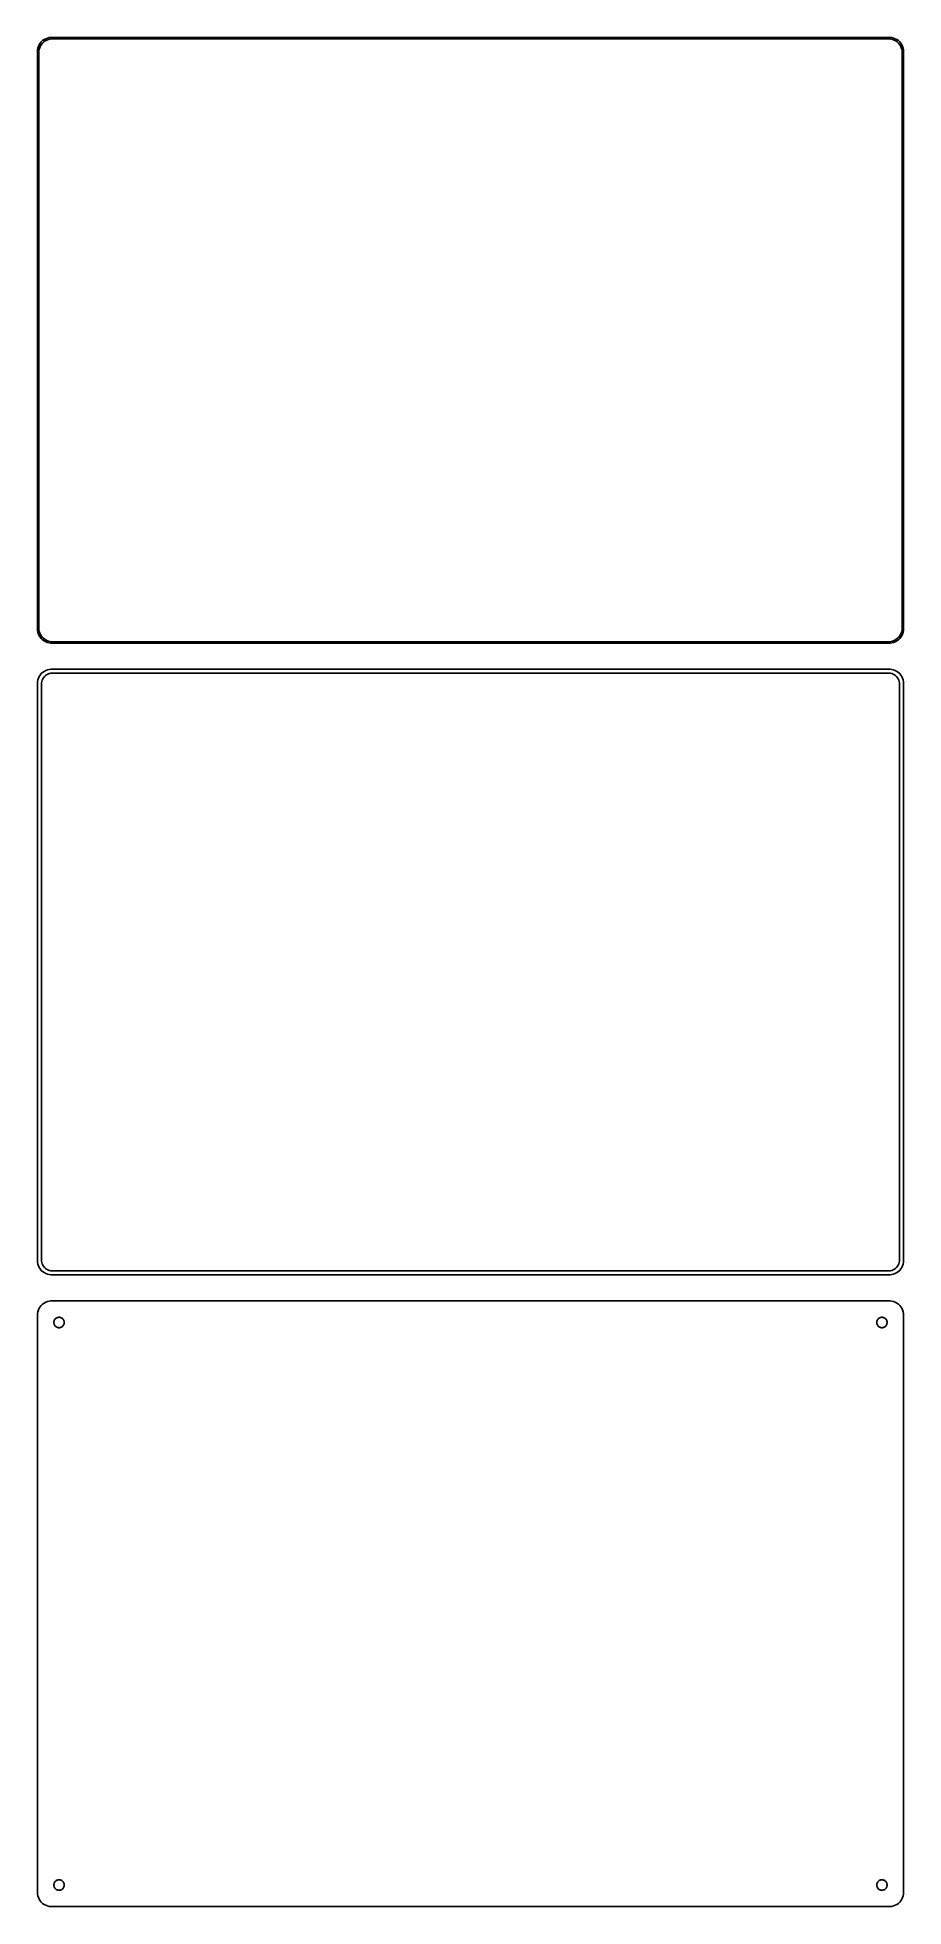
# Model space of a CAD drawing. Header units: metres. Extents: x -150 to 150, y 333 to 981.
import ezdxf

# ---------------------------------------------------------------- set-up
doc = ezdxf.new("R2010")
doc.units = ezdxf.units.M

msp = doc.modelspace()

# ---------------------------------------------------------------- linework, layer by layer
for p, q in [((-149.045, 978.939), (-149.382, 978.409)), ((-148.645, 979.423), (-149.045, 978.939)), ((-148.912, 978.038), (-148.593, 978.542)), ((-148.187, 979.853), (-148.645, 979.423)), ((-148.593, 978.542), (-148.213, 979.002)), ((-148.213, 979.002), (-147.778, 979.41)), ((-147.679, 980.222), (-148.187, 979.853)), ((-147.778, 979.41), (-147.295, 979.761)), ((-147.129, 980.524), (-147.679, 980.222)), ((-147.295, 979.761), (-146.772, 980.048)), ((-146.545, 980.755), (-147.129, 980.524)), ((-146.772, 980.048), (-146.218, 980.268)), ((-145.937, 980.911), (-146.545, 980.755)), ((-146.218, 980.268), (-145.64, 980.416)), ((-145.314, 980.99), (-145.937, 980.911)), ((-145.64, 980.416), (-145.048, 980.491)), ((145.314, 980.99), (-145.314, 980.99)), ((-145.048, 980.491), (145.048, 980.491)), ((145.048, 980.491), (145.64, 980.416)), ((145.937, 980.911), (145.314, 980.99)), ((145.64, 980.416), (146.218, 980.268)), ((146.545, 980.755), (145.937, 980.911)), ((146.218, 980.268), (146.772, 980.048)), ((147.129, 980.524), (146.545, 980.755)), ((146.772, 980.048), (147.295, 979.761)), ((147.679, 980.222), (147.129, 980.524)), ((147.295, 979.761), (147.778, 979.41)), ((148.187, 979.853), (147.679, 980.222)), ((147.778, 979.41), (148.213, 979.002)), ((148.645, 979.423), (148.187, 979.853)), ((148.213, 979.002), (148.593, 978.542)), ((148.593, 978.542), (148.912, 978.038)), ((149.045, 978.939), (148.645, 979.423)), ((149.382, 978.409), (149.045, 978.939)), ((-149.961, 976.627), (-150, 976)), ((-150, 976), (-150, 776)), ((-149.843, 977.243), (-149.961, 976.627)), ((-149.649, 977.841), (-149.843, 977.243)), ((-149.382, 978.409), (-149.649, 977.841)), ((-149.5, 975.75), (-149.463, 976.345)), ((-149.5, 776.25), (-149.5, 975.75)), ((-149.463, 976.345), (-149.351, 976.931)), ((-149.351, 976.931), (-149.166, 977.499)), ((-149.166, 977.499), (-148.912, 978.038)), ((148.912, 978.038), (149.166, 977.499)), ((149.166, 977.499), (149.351, 976.931)), ((149.351, 976.931), (149.463, 976.345)), ((149.649, 977.841), (149.382, 978.409)), ((149.463, 976.345), (149.5, 975.75)), ((149.5, 975.75), (149.5, 776.25)), ((149.843, 977.243), (149.649, 977.841)), ((149.961, 976.627), (149.843, 977.243)), ((150, 976), (149.961, 976.627)), ((150, 776), (150, 976)), ((-150, 776), (-149.961, 775.373)), ((-149.961, 775.373), (-149.843, 774.757)), ((-149.843, 774.757), (-149.649, 774.159)), ((-149.649, 774.159), (-149.382, 773.591)), ((-149.463, 775.655), (-149.5, 776.25)), ((-149.351, 775.069), (-149.463, 775.655)), ((-149.382, 773.591), (-149.045, 773.061)), ((-149.166, 774.501), (-149.351, 775.069)), ((-148.912, 773.962), (-149.166, 774.501)), ((-149.045, 773.061), (-148.645, 772.577)), ((-148.593, 773.458), (-148.912, 773.962)), ((-148.645, 772.577), (-148.187, 772.147)), ((-148.213, 772.998), (-148.593, 773.458)), ((-147.778, 772.59), (-148.213, 772.998)), ((-148.187, 772.147), (-147.679, 771.778)), ((-147.295, 772.239), (-147.778, 772.59)), ((-147.679, 771.778), (-147.129, 771.476)), ((-146.772, 771.952), (-147.295, 772.239)), ((-147.129, 771.476), (-146.545, 771.245)), ((-146.218, 771.732), (-146.772, 771.952)), ((-146.545, 771.245), (-145.937, 771.089)), ((-145.64, 771.584), (-146.218, 771.732)), ((-145.048, 771.509), (-145.64, 771.584)), ((145.048, 771.509), (-145.048, 771.509)), ((145.64, 771.584), (145.048, 771.509)), ((146.218, 771.732), (145.64, 771.584)), ((145.937, 771.089), (146.545, 771.245)), ((146.772, 771.952), (146.218, 771.732)), ((146.545, 771.245), (147.129, 771.476)), ((147.295, 772.239), (146.772, 771.952)), ((147.129, 771.476), (147.679, 771.778)), ((147.778, 772.59), (147.295, 772.239)), ((147.679, 771.778), (148.187, 772.147)), ((148.213, 772.998), (147.778, 772.59)), ((148.187, 772.147), (148.645, 772.577)), ((148.593, 773.458), (148.213, 772.998)), ((148.912, 773.962), (148.593, 773.458)), ((148.645, 772.577), (149.045, 773.061)), ((149.166, 774.501), (148.912, 773.962)), ((149.045, 773.061), (149.382, 773.591)), ((149.351, 775.069), (149.166, 774.501)), ((149.463, 775.655), (149.351, 775.069)), ((149.382, 773.591), (149.649, 774.159)), ((149.5, 776.25), (149.463, 775.655)), ((149.649, 774.159), (149.843, 774.757)), ((149.843, 774.757), (149.961, 775.373)), ((149.961, 775.373), (150, 776)), ((-145.937, 771.089), (-145.314, 771.01)), ((-145.314, 771.01), (145.314, 771.01)), ((145.314, 771.01), (145.937, 771.089)), ((-149.843, 758.243), (-149.961, 757.627)), ((-149.649, 758.841), (-149.843, 758.243)), ((-149.382, 759.409), (-149.649, 758.841)), ((-149.045, 759.939), (-149.382, 759.409)), ((-148.645, 760.423), (-149.045, 759.939)), ((-148.187, 760.853), (-148.645, 760.423)), ((-148.498, 757.712), (-148.348, 758.174)), ((-148.348, 758.174), (-148.141, 758.614)), ((-147.679, 761.222), (-148.187, 760.853)), ((-148.141, 758.614), (-147.88, 759.024)), ((-147.88, 759.024), (-147.571, 759.399)), ((-147.129, 761.524), (-147.679, 761.222)), ((-147.571, 759.399), (-147.216, 759.731)), ((-147.216, 759.731), (-146.823, 760.017)), ((-146.545, 761.755), (-147.129, 761.524)), ((-146.823, 760.017), (-146.398, 760.251)), ((-145.937, 761.911), (-146.545, 761.755)), ((-146.398, 760.251), (-145.946, 760.43)), ((-145.946, 760.43), (-145.475, 760.551)), ((-145.314, 761.99), (-145.937, 761.911)), ((-145.475, 760.551), (-144.993, 760.612)), ((145.314, 761.99), (-145.314, 761.99)), ((-144.993, 760.612), (144.993, 760.612)), ((144.993, 760.612), (145.475, 760.551)), ((145.937, 761.911), (145.314, 761.99)), ((145.475, 760.551), (145.946, 760.43)), ((146.545, 761.755), (145.937, 761.911)), ((145.946, 760.43), (146.398, 760.251)), ((146.398, 760.251), (146.823, 760.017)), ((147.129, 761.524), (146.545, 761.755)), ((146.823, 760.017), (147.216, 759.731)), ((147.679, 761.222), (147.129, 761.524)), ((147.216, 759.731), (147.571, 759.399)), ((147.571, 759.399), (147.88, 759.024)), ((148.187, 760.853), (147.679, 761.222)), ((147.88, 759.024), (148.141, 758.614)), ((148.141, 758.614), (148.348, 758.174)), ((148.645, 760.423), (148.187, 760.853)), ((148.348, 758.174), (148.498, 757.712)), ((149.045, 759.939), (148.645, 760.423)), ((149.382, 759.409), (149.045, 759.939)), ((149.649, 758.841), (149.382, 759.409)), ((149.843, 758.243), (149.649, 758.841)), ((149.961, 757.627), (149.843, 758.243)), ((-149.961, 757.627), (-150, 757)), ((-150, 757), (-150, 557)), ((-148.619, 756.75), (-148.589, 757.235)), ((-148.619, 557.25), (-148.619, 756.75)), ((-148.589, 757.235), (-148.498, 757.712)), ((148.498, 757.712), (148.589, 757.235)), ((148.589, 757.235), (148.619, 756.75)), ((148.619, 756.75), (148.619, 557.25)), ((150, 757), (149.961, 757.627)), ((150, 557), (150, 757)), ((-150, 557), (-149.961, 556.373)), ((-149.961, 556.373), (-149.843, 555.757)), ((-149.843, 555.757), (-149.649, 555.159)), ((-149.649, 555.159), (-149.382, 554.591)), ((-149.382, 554.591), (-149.045, 554.061)), ((-149.045, 554.061), (-148.645, 553.577)), ((-148.645, 553.577), (-148.187, 553.147)), ((-148.589, 556.765), (-148.619, 557.25)), ((-148.498, 556.288), (-148.589, 556.765)), ((-148.348, 555.826), (-148.498, 556.288)), ((-148.141, 555.386), (-148.348, 555.826)), ((-148.187, 553.147), (-147.679, 552.778)), ((-147.88, 554.976), (-148.141, 555.386)), ((-147.571, 554.601), (-147.88, 554.976)), ((-147.679, 552.778), (-147.129, 552.476)), ((-147.216, 554.269), (-147.571, 554.601)), ((-146.823, 553.983), (-147.216, 554.269)), ((-147.129, 552.476), (-146.545, 552.245)), ((-146.398, 553.749), (-146.823, 553.983)), ((-146.545, 552.245), (-145.937, 552.089)), ((-145.946, 553.57), (-146.398, 553.749)), ((-145.475, 553.449), (-145.946, 553.57)), ((-145.937, 552.089), (-145.314, 552.01)), ((-144.993, 553.388), (-145.475, 553.449)), ((-145.314, 552.01), (145.314, 552.01)), ((144.993, 553.388), (-144.993, 553.388)), ((145.475, 553.449), (144.993, 553.388)), ((145.314, 552.01), (145.937, 552.089)), ((145.946, 553.57), (145.475, 553.449)), ((145.937, 552.089), (146.545, 552.245)), ((146.398, 553.749), (145.946, 553.57)), ((146.823, 553.983), (146.398, 553.749)), ((146.545, 552.245), (147.129, 552.476)), ((147.216, 554.269), (146.823, 553.983)), ((147.129, 552.476), (147.679, 552.778)), ((147.571, 554.601), (147.216, 554.269)), ((147.88, 554.976), (147.571, 554.601)), ((147.679, 552.778), (148.187, 553.147)), ((148.141, 555.386), (147.88, 554.976)), ((148.348, 555.826), (148.141, 555.386)), ((148.187, 553.147), (148.645, 553.577)), ((148.498, 556.288), (148.348, 555.826)), ((148.589, 556.765), (148.498, 556.288)), ((148.619, 557.25), (148.589, 556.765)), ((148.645, 553.577), (149.045, 554.061)), ((149.045, 554.061), (149.382, 554.591)), ((149.382, 554.591), (149.649, 555.159)), ((149.649, 555.159), (149.843, 555.757)), ((149.843, 555.757), (149.961, 556.373)), ((149.961, 556.373), (150, 557)), ((-149.961, 538.627), (-150, 538)), ((-150, 538), (-150, 338)), ((-149.843, 539.243), (-149.961, 538.627)), ((-149.649, 539.841), (-149.843, 539.243)), ((-149.382, 540.409), (-149.649, 539.841)), ((-149.045, 540.939), (-149.382, 540.409)), ((-148.645, 541.423), (-149.045, 540.939)), ((-148.187, 541.853), (-148.645, 541.423)), ((-147.679, 542.222), (-148.187, 541.853)), ((-147.129, 542.524), (-147.679, 542.222)), ((-146.545, 542.755), (-147.129, 542.524)), ((-145.937, 542.911), (-146.545, 542.755)), ((-145.314, 542.99), (-145.937, 542.911)), ((145.314, 542.99), (-145.314, 542.99)), ((145.937, 542.911), (145.314, 542.99)), ((146.545, 542.755), (145.937, 542.911)), ((147.129, 542.524), (146.545, 542.755)), ((147.679, 542.222), (147.129, 542.524)), ((148.187, 541.853), (147.679, 542.222)), ((148.645, 541.423), (148.187, 541.853)), ((149.045, 540.939), (148.645, 541.423)), ((149.382, 540.409), (149.045, 540.939)), ((149.649, 539.841), (149.382, 540.409)), ((149.843, 539.243), (149.649, 539.841)), ((149.961, 538.627), (149.843, 539.243)), ((150, 538), (149.961, 538.627)), ((150, 338), (150, 538)), ((-144.3, 535.5), (-144.286, 535.726)), ((-144.286, 535.274), (-144.3, 535.5)), ((-144.286, 535.726), (-144.243, 535.948)), ((-144.243, 535.052), (-144.286, 535.274)), ((-144.243, 535.948), (-144.174, 536.163)), ((-144.174, 534.837), (-144.243, 535.052)), ((-144.174, 536.163), (-144.077, 536.367)), ((-144.077, 534.633), (-144.174, 534.837)), ((-144.077, 536.367), (-143.956, 536.558)), ((-143.956, 534.442), (-144.077, 534.633)), ((-143.956, 536.558), (-143.812, 536.732)), ((-143.812, 534.268), (-143.956, 534.442)), ((-143.812, 536.732), (-143.647, 536.887)), ((-143.647, 534.113), (-143.812, 534.268)), ((-143.647, 536.887), (-143.464, 537.02)), ((-143.464, 533.98), (-143.647, 534.113)), ((-143.464, 537.02), (-143.266, 537.129)), ((-143.266, 533.871), (-143.464, 533.98)), ((-143.266, 537.129), (-143.056, 537.212)), ((-143.056, 533.788), (-143.266, 533.871)), ((-143.056, 537.212), (-142.837, 537.268)), ((-142.837, 533.732), (-143.056, 533.788)), ((-142.837, 537.268), (-142.613, 537.296)), ((-142.613, 533.704), (-142.837, 533.732)), ((-142.613, 537.296), (-142.387, 537.296)), ((-142.387, 533.704), (-142.613, 533.704)), ((-142.387, 537.296), (-142.163, 537.268)), ((-142.163, 533.732), (-142.387, 533.704)), ((-142.163, 537.268), (-141.944, 537.212)), ((-141.944, 533.788), (-142.163, 533.732)), ((-141.944, 537.212), (-141.734, 537.129)), ((-141.734, 533.871), (-141.944, 533.788)), ((-141.734, 537.129), (-141.536, 537.02)), ((-141.536, 533.98), (-141.734, 533.871)), ((-141.536, 537.02), (-141.353, 536.887)), ((-141.353, 534.113), (-141.536, 533.98)), ((-141.353, 536.887), (-141.188, 536.732)), ((-141.188, 534.268), (-141.353, 534.113)), ((-141.188, 536.732), (-141.044, 536.558)), ((-141.044, 534.442), (-141.188, 534.268)), ((-141.044, 536.558), (-140.923, 536.367)), ((-140.923, 534.633), (-141.044, 534.442)), ((-140.923, 536.367), (-140.826, 536.163)), ((-140.826, 534.837), (-140.923, 534.633)), ((-140.826, 536.163), (-140.757, 535.948)), ((-140.757, 535.052), (-140.826, 534.837)), ((-140.757, 535.948), (-140.714, 535.726)), ((-140.714, 535.274), (-140.757, 535.052)), ((-140.714, 535.726), (-140.7, 535.5)), ((-140.7, 535.5), (-140.714, 535.274)), ((140.7, 535.5), (140.714, 535.726)), ((140.714, 535.274), (140.7, 535.5)), ((140.714, 535.726), (140.757, 535.948)), ((140.757, 535.052), (140.714, 535.274)), ((140.757, 535.948), (140.826, 536.163)), ((140.826, 534.837), (140.757, 535.052)), ((140.826, 536.163), (140.923, 536.367)), ((140.923, 534.633), (140.826, 534.837)), ((140.923, 536.367), (141.044, 536.558)), ((141.044, 534.442), (140.923, 534.633)), ((141.044, 536.558), (141.188, 536.732)), ((141.188, 534.268), (141.044, 534.442)), ((141.188, 536.732), (141.353, 536.887)), ((141.353, 534.113), (141.188, 534.268)), ((141.353, 536.887), (141.536, 537.02)), ((141.536, 533.98), (141.353, 534.113)), ((141.536, 537.02), (141.734, 537.129)), ((141.734, 533.871), (141.536, 533.98)), ((141.734, 537.129), (141.944, 537.212)), ((141.944, 533.788), (141.734, 533.871)), ((141.944, 537.212), (142.163, 537.268)), ((142.163, 533.732), (141.944, 533.788)), ((142.163, 537.268), (142.387, 537.296)), ((142.387, 533.704), (142.163, 533.732)), ((142.387, 537.296), (142.613, 537.296)), ((142.613, 533.704), (142.387, 533.704)), ((142.613, 537.296), (142.837, 537.268)), ((142.837, 533.732), (142.613, 533.704)), ((142.837, 537.268), (143.056, 537.212)), ((143.056, 533.788), (142.837, 533.732)), ((143.056, 537.212), (143.266, 537.129)), ((143.266, 533.871), (143.056, 533.788)), ((143.266, 537.129), (143.464, 537.02)), ((143.464, 533.98), (143.266, 533.871)), ((143.464, 537.02), (143.647, 536.887)), ((143.647, 534.113), (143.464, 533.98)), ((143.647, 536.887), (143.812, 536.732)), ((143.812, 534.268), (143.647, 534.113)), ((143.812, 536.732), (143.956, 536.558)), ((143.956, 534.442), (143.812, 534.268)), ((143.956, 536.558), (144.077, 536.367)), ((144.077, 534.633), (143.956, 534.442)), ((144.077, 536.367), (144.174, 536.163)), ((144.174, 534.837), (144.077, 534.633)), ((144.174, 536.163), (144.243, 535.948)), ((144.243, 535.052), (144.174, 534.837)), ((144.243, 535.948), (144.286, 535.726)), ((144.286, 535.274), (144.243, 535.052)), ((144.286, 535.726), (144.3, 535.5)), ((144.3, 535.5), (144.286, 535.274)), ((-150, 338), (-149.961, 337.373)), ((-149.961, 337.373), (-149.843, 336.757)), ((-144.3, 340.5), (-144.286, 340.726)), ((-144.286, 340.274), (-144.3, 340.5)), ((-144.286, 340.726), (-144.243, 340.948)), ((-144.243, 340.052), (-144.286, 340.274)), ((-144.243, 340.948), (-144.174, 341.163)), ((-144.174, 339.837), (-144.243, 340.052)), ((-144.174, 341.163), (-144.077, 341.367)), ((-144.077, 339.633), (-144.174, 339.837)), ((-144.077, 341.367), (-143.956, 341.558)), ((-143.956, 339.442), (-144.077, 339.633)), ((-143.956, 341.558), (-143.812, 341.732)), ((-143.812, 339.268), (-143.956, 339.442)), ((-143.812, 341.732), (-143.647, 341.887)), ((-143.647, 339.113), (-143.812, 339.268)), ((-143.647, 341.887), (-143.464, 342.02)), ((-143.464, 338.98), (-143.647, 339.113)), ((-143.464, 342.02), (-143.266, 342.129)), ((-143.266, 338.871), (-143.464, 338.98)), ((-143.266, 342.129), (-143.056, 342.212)), ((-143.056, 338.788), (-143.266, 338.871)), ((-143.056, 342.212), (-142.837, 342.268)), ((-142.837, 338.732), (-143.056, 338.788)), ((-142.837, 342.268), (-142.613, 342.296)), ((-142.613, 338.704), (-142.837, 338.732)), ((-142.613, 342.296), (-142.387, 342.296)), ((-142.387, 338.704), (-142.613, 338.704)), ((-142.387, 342.296), (-142.163, 342.268)), ((-142.163, 338.732), (-142.387, 338.704)), ((-142.163, 342.268), (-141.944, 342.212)), ((-141.944, 338.788), (-142.163, 338.732)), ((-141.944, 342.212), (-141.734, 342.129)), ((-141.734, 338.871), (-141.944, 338.788)), ((-141.734, 342.129), (-141.536, 342.02)), ((-141.536, 338.98), (-141.734, 338.871)), ((-141.536, 342.02), (-141.353, 341.887)), ((-141.353, 339.113), (-141.536, 338.98)), ((-141.353, 341.887), (-141.188, 341.732)), ((-141.188, 339.268), (-141.353, 339.113)), ((-141.188, 341.732), (-141.044, 341.558)), ((-141.044, 339.442), (-141.188, 339.268)), ((-141.044, 341.558), (-140.923, 341.367)), ((-140.923, 339.633), (-141.044, 339.442)), ((-140.923, 341.367), (-140.826, 341.163)), ((-140.826, 339.837), (-140.923, 339.633)), ((-140.826, 341.163), (-140.757, 340.948)), ((-140.757, 340.052), (-140.826, 339.837)), ((-140.757, 340.948), (-140.714, 340.726)), ((-140.714, 340.274), (-140.757, 340.052)), ((-140.714, 340.726), (-140.7, 340.5)), ((-140.7, 340.5), (-140.714, 340.274)), ((140.7, 340.5), (140.714, 340.726)), ((140.714, 340.274), (140.7, 340.5)), ((140.714, 340.726), (140.757, 340.948)), ((140.757, 340.052), (140.714, 340.274)), ((140.757, 340.948), (140.826, 341.163)), ((140.826, 339.837), (140.757, 340.052)), ((140.826, 341.163), (140.923, 341.367)), ((140.923, 339.633), (140.826, 339.837)), ((140.923, 341.367), (141.044, 341.558)), ((141.044, 339.442), (140.923, 339.633)), ((141.044, 341.558), (141.188, 341.732)), ((141.188, 339.268), (141.044, 339.442)), ((141.188, 341.732), (141.353, 341.887)), ((141.353, 339.113), (141.188, 339.268)), ((141.353, 341.887), (141.536, 342.02)), ((141.536, 338.98), (141.353, 339.113)), ((141.536, 342.02), (141.734, 342.129)), ((141.734, 338.871), (141.536, 338.98)), ((141.734, 342.129), (141.944, 342.212)), ((141.944, 338.788), (141.734, 338.871)), ((141.944, 342.212), (142.163, 342.268)), ((142.163, 338.732), (141.944, 338.788)), ((142.163, 342.268), (142.387, 342.296)), ((142.387, 338.704), (142.163, 338.732)), ((142.387, 342.296), (142.613, 342.296)), ((142.613, 338.704), (142.387, 338.704)), ((142.613, 342.296), (142.837, 342.268)), ((142.837, 338.732), (142.613, 338.704)), ((142.837, 342.268), (143.056, 342.212)), ((143.056, 338.788), (142.837, 338.732)), ((143.056, 342.212), (143.266, 342.129)), ((143.266, 338.871), (143.056, 338.788)), ((143.266, 342.129), (143.464, 342.02)), ((143.464, 338.98), (143.266, 338.871)), ((143.464, 342.02), (143.647, 341.887)), ((143.647, 339.113), (143.464, 338.98)), ((143.647, 341.887), (143.812, 341.732)), ((143.812, 339.268), (143.647, 339.113)), ((143.812, 341.732), (143.956, 341.558)), ((143.956, 339.442), (143.812, 339.268)), ((143.956, 341.558), (144.077, 341.367)), ((144.077, 339.633), (143.956, 339.442)), ((144.077, 341.367), (144.174, 341.163)), ((144.174, 339.837), (144.077, 339.633)), ((144.174, 341.163), (144.243, 340.948)), ((144.243, 340.052), (144.174, 339.837)), ((144.243, 340.948), (144.286, 340.726)), ((144.286, 340.274), (144.243, 340.052)), ((144.286, 340.726), (144.3, 340.5)), ((144.3, 340.5), (144.286, 340.274)), ((149.843, 336.757), (149.961, 337.373)), ((149.961, 337.373), (150, 338)), ((-149.843, 336.757), (-149.649, 336.159)), ((-149.649, 336.159), (-149.382, 335.591)), ((-149.382, 335.591), (-149.045, 335.061)), ((-149.045, 335.061), (-148.645, 334.577)), ((-148.645, 334.577), (-148.187, 334.147)), ((-148.187, 334.147), (-147.679, 333.778)), ((-147.679, 333.778), (-147.129, 333.476)), ((-147.129, 333.476), (-146.545, 333.245)), ((-146.545, 333.245), (-145.937, 333.089)), ((-145.937, 333.089), (-145.314, 333.01)), ((-145.314, 333.01), (145.314, 333.01)), ((145.314, 333.01), (145.937, 333.089)), ((145.937, 333.089), (146.545, 333.245)), ((146.545, 333.245), (147.129, 333.476)), ((147.129, 333.476), (147.679, 333.778)), ((147.679, 333.778), (148.187, 334.147)), ((148.187, 334.147), (148.645, 334.577)), ((148.645, 334.577), (149.045, 335.061)), ((149.045, 335.061), (149.382, 335.591)), ((149.382, 335.591), (149.649, 336.159)), ((149.649, 336.159), (149.843, 336.757))]:
    msp.add_line(p, q)

doc.saveas('drawing.dxf')
